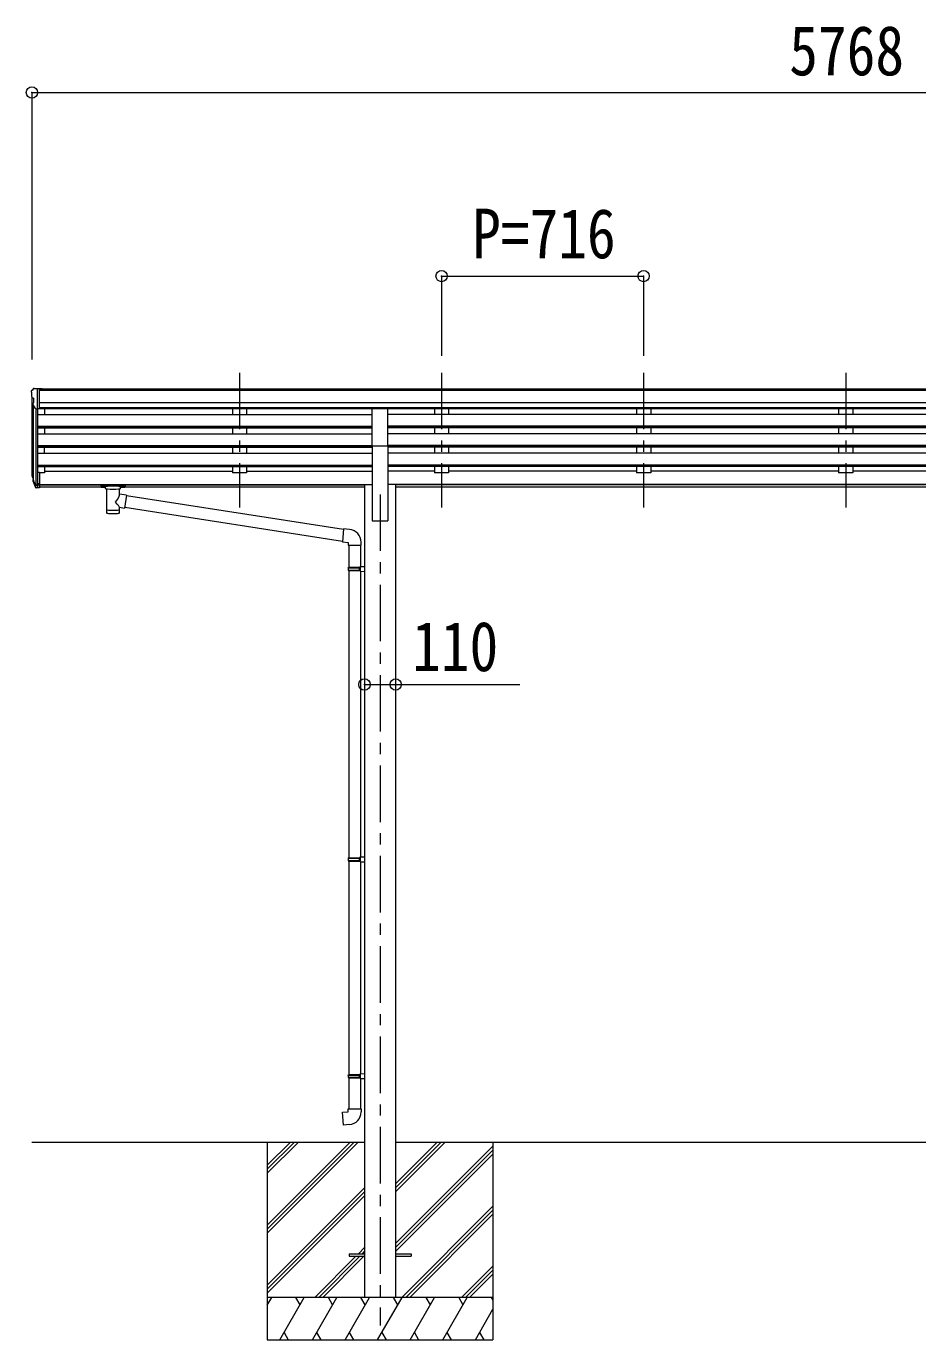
# Model space of a CAD drawing. Units: millimetres at full size, sheet at 1:40; some dimension numbers follow another scale. Extents: x -11243 to 11243, y -7760 to 7760.
# Drawn here: x 940 to 4100, y -4872 to -221 of the extents above; entities that cross this region are included whole.
import ezdxf
from ezdxf.enums import TextEntityAlignment as Align

# ---------------------------------------------------------------- set-up
doc = ezdxf.new("R2010")
doc.units = ezdxf.units.MM
doc.header["$LTSCALE"] = 40
doc.header["$PDMODE"] = 32
doc.header["$PDSIZE"] = 40
doc.linetypes.add('CHAIN1', pattern=[8, 5, -1, 1, -1])
for name, color, linetype, lineweight in [('0-0_0', 7, 'Continuous', 9), ('0-1_本体', 5, 'CHAIN1', 9), ('0-3_ELV2', 4, 'Continuous', 9), ('0-6_OTH_LINE', 6, 'Continuous', 9), ('0-9_OUTLINE', 7, 'Continuous', 9)]:
    doc.layers.add(name, color=color, linetype=linetype, lineweight=lineweight)
doc.styles.add('ＭＳ ゴシック', font='')
doc.styles.get('ＭＳ ゴシック').set_extended_font_data('MS Gothic')

msp = doc.modelspace()

# ---------------------------------------------------------------- linework, layer by layer
at = {"layer": '0-0_0'}
for p, q in [((960.47, -4172.36), (2139.27, -4172.36)), ((1794.47, -4172.36), (1794.47, -4872.36)), ((1794.47, -4466.54), (2088.65, -4172.36)), ((1794.47, -4480.68), (2102.8, -4172.36)), ((1794.47, -4494.82), (2116.94, -4172.36)), ((1794.47, -4282.69), (1904.81, -4172.36)), ((1794.47, -4268.55), (1890.66, -4172.36)), ((1794.47, -4254.41), (1876.52, -4172.36)), ((2249.67, -4347.99), (2425.31, -4172.36)), ((2249.67, -4333.85), (2411.16, -4172.36)), ((2249.67, -4319.71), (2397.02, -4172.36)), ((2249.67, -4172.36), (5439.27, -4172.36)), ((2594.47, -4172.36), (2594.47, -4872.36)), ((2249.67, -4531.84), (2594.47, -4187.04)), ((2249.67, -4545.98), (2594.47, -4201.19)), ((2249.67, -4560.12), (2594.47, -4215.33)), ((1794.47, -4678.67), (2139.27, -4333.87)), ((1794.47, -4692.81), (2139.27, -4348.02)), ((1794.47, -4706.96), (2139.27, -4362.16)), ((2271.28, -4722.36), (2594.47, -4399.17)), ((2285.42, -4722.36), (2594.47, -4413.32)), ((2299.57, -4722.36), (2594.47, -4427.46)), ((2117.42, -4567.86), (2139.27, -4546.01)), ((1962.92, -4722.36), (2108.42, -4576.86)), ((1977.06, -4722.36), (2122.56, -4576.86)), ((1991.2, -4722.36), (2136.7, -4576.86)), ((2131.56, -4567.86), (2139.27, -4560.15)), ((2483.42, -4722.36), (2594.47, -4611.31)), ((2497.56, -4722.36), (2594.47, -4625.45)), ((2511.7, -4722.36), (2594.47, -4639.59)), ((2594.47, -4722.36), (1794.47, -4722.36)), ((1794.47, -4749.87), (1810.35, -4722.36)), ((1839.22, -4872.36), (1925.82, -4722.36)), ((1910.82, -4748.34), (1895.82, -4722.36)), ((1954.69, -4872.36), (2041.29, -4722.36)), ((2026.29, -4748.35), (2011.29, -4722.36)), ((2070.16, -4872.36), (2156.76, -4722.36)), ((2141.76, -4748.35), (2126.76, -4722.36)), ((2185.63, -4872.36), (2272.23, -4722.36)), ((2257.23, -4748.34), (2242.23, -4722.36)), ((2301.1, -4872.36), (2387.7, -4722.36)), ((2372.7, -4748.34), (2357.7, -4722.36)), ((2416.57, -4872.36), (2503.17, -4722.36)), ((2473.17, -4722.36), (2488.17, -4748.34)), ((2588.64, -4722.36), (2594.47, -4732.46)), ((2532.04, -4872.36), (2594.47, -4764.23)), ((1794.47, -4872.36), (2594.47, -4872.36)), ((1854.22, -4846.38), (1869.22, -4872.36)), ((1969.69, -4846.38), (1984.69, -4872.36)), ((2085.16, -4846.38), (2100.16, -4872.36)), ((2200.63, -4846.38), (2215.63, -4872.36)), ((2316.1, -4846.38), (2331.1, -4872.36)), ((2431.57, -4846.38), (2446.57, -4872.36)), ((2547.04, -4846.38), (2562.04, -4872.36))]:
    msp.add_line(p, q, dxfattribs=at)
at = {"layer": '0-1_本体'}
for p, q in [((1696.47, -1447.96), (1696.47, -1925.48)), ((1696.47, -1447.96), (1696.47, -1925.48)), ((2412.47, -1447.96), (2412.47, -1925.48)), ((2412.47, -1447.96), (2412.47, -1925.48)), ((3128.47, -1447.96), (3128.47, -1925.48)), ((3128.47, -1447.96), (3128.47, -1925.48)), ((3844.47, -1447.96), (3844.47, -1925.48)), ((3844.47, -1447.96), (3844.47, -1925.48)), ((2194.47, -1878.8), (2194.47, -4822.36))]:
    msp.add_line(p, q, dxfattribs=at)
at = {"layer": '0-3_ELV2'}
for p, q in [((958.47, -1513.08), (958.47, -1513.71)), ((960.47, -1534.28), (960.47, -1800.72)), ((961.01, -1534.89), (966.32, -1537.96)), ((965.38, -1504.27), (961.32, -1510.08)), ((968.47, -1503.71), (966.14, -1503.85)), ((968.47, -1503.71), (986.97, -1503.71)), ((980.47, -1576.69), (980.47, -1503.71)), ((986.97, -1503.71), (996.97, -1503.79)), ((986.97, -1575.69), (986.97, -1503.71)), ((6701.97, -1505.31), (986.97, -1505.31)), ((6701.97, -1510.53), (986.97, -1510.53)), ((996.97, -1505.31), (996.97, -1503.79)), ((972.85, -1574.88), (963.85, -1559.28)), ((965.45, -1562.05), (965.45, -1827.43)), ((966.47, -1538.22), (966.47, -1554.5)), ((974.48, -1576.22), (974.47, -1845.86)), ((980.47, -1576.69), (975.27, -1576.37)), ((986.97, -1575.69), (980.47, -1575.69)), ((980.47, -1576.69), (980.47, -1801.09)), ((6701.97, -1554.06), (986.97, -1554.06)), ((6701.97, -1571.91), (986.97, -1571.91)), ((2166.97, -1575.16), (986.97, -1575.16)), ((1005.47, -1575.16), (1005.47, -1595.61)), ((1671.47, -1575.16), (1671.47, -1595.61)), ((1721.47, -1575.16), (1721.47, -1595.61)), ((2166.97, -1706.13), (2166.97, -1574.34)), ((2166.97, -1574.34), (2221.97, -1574.34)), ((2221.97, -1706.13), (2221.97, -1574.34)), ((5466.97, -1575.16), (2221.97, -1575.16)), ((2387.47, -1575.16), (2387.47, -1595.61)), ((2437.47, -1575.16), (2437.47, -1595.61)), ((3103.47, -1575.16), (3103.47, -1595.61)), ((3153.47, -1575.16), (3153.47, -1595.61)), ((3819.47, -1575.16), (3819.47, -1595.61)), ((3869.47, -1575.16), (3869.47, -1595.61)), ((980.47, -1595.61), (2166.97, -1595.61)), ((5466.97, -1595.61), (2221.97, -1595.61)), ((980.47, -1637.49), (2166.97, -1637.49)), ((980.47, -1638.98), (2166.97, -1638.98)), ((980.47, -1643.3), (2166.97, -1643.3)), ((980.47, -1664.1), (2166.97, -1664.1)), ((1005.47, -1643.3), (1005.47, -1664.1)), ((1671.47, -1643.3), (1671.47, -1664.1)), ((1721.47, -1643.3), (1721.47, -1664.1)), ((5466.97, -1637.49), (2221.97, -1637.49)), ((5466.97, -1638.98), (2221.97, -1638.98)), ((5466.97, -1643.3), (2221.97, -1643.3)), ((5466.97, -1664.1), (2221.97, -1664.1)), ((2387.47, -1643.3), (2387.47, -1664.1)), ((2437.47, -1643.3), (2437.47, -1664.1)), ((3103.47, -1643.3), (3103.47, -1664.1)), ((3153.47, -1643.3), (3153.47, -1664.1)), ((3819.47, -1643.3), (3819.47, -1664.1)), ((3869.47, -1643.3), (3869.47, -1664.1)), ((980.47, -1705.98), (2166.97, -1705.98)), ((980.47, -1707.48), (2166.97, -1707.48)), ((980.47, -1711.79), (2166.97, -1711.79)), ((1005.47, -1732.59), (1005.47, -1711.79)), ((1671.47, -1711.79), (1671.47, -1732.59)), ((1721.47, -1711.79), (1721.47, -1732.59)), ((2166.97, -1706.13), (2166.97, -1972.36)), ((2166.97, -1706.13), (2221.97, -1706.13)), ((5466.97, -1705.98), (2221.97, -1705.98)), ((2221.97, -1706.13), (2221.97, -1972.36)), ((5466.97, -1707.48), (2221.97, -1707.48)), ((5466.97, -1711.79), (2221.97, -1711.79)), ((2387.47, -1711.79), (2387.47, -1732.59)), ((2437.47, -1711.79), (2437.47, -1732.59)), ((3103.47, -1711.79), (3103.47, -1732.59)), ((3153.47, -1711.79), (3153.47, -1732.59)), ((3819.47, -1711.79), (3819.47, -1732.59)), ((3869.47, -1711.79), (3869.47, -1732.59)), ((980.47, -1732.59), (2166.97, -1732.59)), ((5466.97, -1732.59), (2221.97, -1732.59)), ((962.17, -1813.9), (965.45, -1820.96)), ((980.47, -1774.47), (2166.97, -1774.47)), ((980.47, -1775.97), (2166.97, -1775.97)), ((980.47, -1780.29), (2166.97, -1780.29)), ((980.47, -1801.09), (980.47, -1855.86)), ((986.97, -1801.09), (980.47, -1801.09)), ((986.97, -1801.09), (986.97, -1855.12)), ((1005.47, -1801.72), (986.97, -1801.72)), ((1005.47, -1780.29), (1005.47, -1801.72)), ((1005.47, -1796.78), (1671.47, -1796.78)), ((1671.47, -1780.29), (1671.47, -1801.72)), ((1721.47, -1801.72), (1671.47, -1801.72)), ((1721.47, -1780.29), (1721.47, -1801.72)), ((1721.47, -1796.78), (2166.97, -1796.78)), ((5466.97, -1774.47), (2221.97, -1774.47)), ((5466.97, -1775.97), (2221.97, -1775.97)), ((5466.97, -1780.29), (2221.97, -1780.29)), ((2387.47, -1796.78), (2221.97, -1796.78)), ((2387.47, -1780.29), (2387.47, -1801.72)), ((2437.47, -1801.72), (2387.47, -1801.72)), ((2437.47, -1780.29), (2437.47, -1801.72)), ((3103.47, -1796.78), (2437.47, -1796.78)), ((3103.47, -1780.29), (3103.47, -1801.72)), ((3153.47, -1801.72), (3103.47, -1801.72)), ((3153.47, -1780.29), (3153.47, -1801.72)), ((3819.47, -1796.78), (3153.47, -1796.78)), ((3819.47, -1780.29), (3819.47, -1801.72)), ((3869.47, -1801.72), (3819.47, -1801.72)), ((3869.47, -1780.29), (3869.47, -1801.72)), ((4535.47, -1796.78), (3869.47, -1796.78)), ((961.57, -1815.28), (965.45, -1823.22)), ((963.88, -1826.55), (964.22, -1830.96)), ((964.22, -1830.96), (973.03, -1854.5)), ((964.84, -1830.39), (973.03, -1846.57)), ((974.04, -1845.44), (966.28, -1830.04)), ((980.47, -1846.12), (975.34, -1846.12)), ((980.47, -1847.93), (975.63, -1847.93)), ((980.47, -1855.86), (975.63, -1855.86)), ((986.97, -1841.22), (980.47, -1841.22)), ((986.97, -1846.1), (980.47, -1846.1)), ((986.97, -1855.12), (980.47, -1855.12)), ((986.97, -1843.79), (2139.27, -1843.79)), ((986.97, -1845.19), (2139.27, -1845.19)), ((1220.97, -1852.88), (986.97, -1852.88)), ((2139.27, -1852.88), (1274.97, -1852.88)), ((2139.27, -1843.36), (2139.27, -4722.36)), ((2139.27, -1843.36), (2166.97, -1843.36)), ((2249.67, -1843.36), (2221.97, -1843.36)), ((2249.67, -1843.36), (2249.67, -4722.36)), ((5439.27, -1843.79), (2249.67, -1843.79)), ((5439.27, -1845.19), (2249.67, -1845.19)), ((5439.27, -1852.88), (2249.67, -1852.88)), ((2166.97, -1972.36), (2221.97, -1972.36)), ((2084.47, -4567.86), (2139.27, -4567.86)), ((2249.67, -4567.86), (2304.47, -4567.86)), ((2249.67, -4576.86), (2304.47, -4576.86)), ((2304.47, -4567.86), (2304.47, -4576.86))]:
    msp.add_line(p, q, dxfattribs=at)
msp.add_lwpolyline([(2084.47, -4567.86), (2084.47, -4576.86), (2139.27, -4576.86)], dxfattribs=at)
for centre, radius, start, end in [((961.47, -1513.08), 3, 93, 180), ((1160.47, -1513.71), 202, 180, 184.94904), ((965.38, -1530.52), 6.18, 185.7035, 224.99897), ((966.2, -1504.85), 1, 93.5, 145), ((966.45, -1557.78), 3, 94.7167, 210), ((966.17, -1554.5), 0.3, 274.7167, 0), ((966.17, -1538.22), 0.3, 0, 60), ((975.45, -1573.38), 3, 210, 266.5), ((989.66, -1806.16), 29.53, 186.50806, 197.98144), ((991.06, -1804.4), 30.41, 187.1552, 198.19734)]:
    msp.add_arc(centre, radius, start, end, dxfattribs=at)
for centre, major_axis, ratio, start_param, end_param in [((1049.13, -1806.59), (-89.06, 1.43), 0.57596, 6.1962358, 6.3678173), ((1048.34, -1799.92), (87.93, 4.42), 0.541684, 3.0659337, 3.2228513), ((965.19, -1826.55), (1.3, 0), 0.90356, 1.3700892, 3.347195), ((1051.11, -1810.36), (-89.07, 0), 0.90356, 0.2056023, 0.2515348), ((1050.39, -1806.5), (-88.05, 0), 0.90356, 0.2662965, 0.3003836), ((975.63, -1845.21), (-3, 0), 0.90356, 0.5235988, 1.5707963), ((975.63, -1853.15), (3, 0), 0.90356, 3.6651914, 4.712389), ((975.34, -1844.76), (-1.5, 0), 0.90356, 0.5235988, 1.5707963)]:
    msp.add_ellipse(centre, major_axis=major_axis, ratio=ratio, start_param=start_param, end_param=end_param, dxfattribs=at)
at = {"layer": '0-6_OTH_LINE'}
for p, q in [((960.47, -455.31), (960.47, -1400.72)), ((960.47, -455.31), (6728.47, -455.31)), ((2412.47, -1105.31), (2412.47, -1387.76)), ((2412.47, -1105.31), (3128.47, -1105.31)), ((3128.47, -1105.31), (3128.47, -1387.76)), ((2139.27, -2551.91), (2249.67, -2551.91))]:
    msp.add_line(p, q, dxfattribs=at)
at = {"layer": '0-6_OTH_LINE', "lineweight": 18}
msp.add_line((2249.67, -2551.91), (2690.25, -2551.91), dxfattribs=at)
at = {"layer": '0-6_OTH_LINE'}
for p in [(960.47, -455.31), (2412.47, -1105.31), (3128.47, -1105.31), (2139.27, -2551.91), (2249.67, -2551.91)]:
    msp.add_point(p, dxfattribs=at)
at = {"layer": '0-9_OUTLINE'}
for p, q in [((1204.47, -1845.96), (1204.47, -1851.72)), ((1206.47, -1845.3), (1289.47, -1845.3)), ((1206.47, -1847.48), (1289.47, -1847.48)), ((1206.47, -1852.39), (1220.97, -1852.39)), ((1220.97, -1858.03), (1220.97, -1851.48)), ((1225.07, -1858.95), (1225.06, -1944.39)), ((1270.87, -1877.7), (1270.87, -1858.95)), ((1274.97, -1858.03), (1274.97, -1851.48)), ((1274.97, -1852.39), (1289.47, -1852.39)), ((1291.47, -1845.96), (1291.47, -1851.72)), ((1296.09, -1881.6), (1270.87, -1877.69)), ((1296.09, -1881.6), (1289.07, -1926.86)), ((2065.08, -2002.96), (1295.78, -1883.62)), ((1270.89, -1944.39), (1270.87, -1923.72)), ((1270.87, -1924.04), (1289.07, -1926.86)), ((2061.41, -2044.9), (1289.34, -1925.12)), ((2086.09, -2002.84), (2065.25, -2001.02)), ((2081.16, -2058.59), (2127.16, -2058.59)), ((2083.27, -2058.59), (2083.27, -2136.43)), ((2125.27, -2058.59), (2125.27, -2133.87)), ((2127.16, -2058.59), (2127.16, -2047.67)), ((2081.27, -2138.43), (2082.27, -2136.43)), ((2081.27, -2138.43), (2125.27, -2138.43)), ((2081.27, -2138.43), (2081.27, -2146.43)), ((2082.27, -2136.43), (2125.27, -2136.43)), ((2120.8, -2138.43), (2120.37, -2136.43)), ((2123.27, -2133.93), (2139.27, -2133.46)), ((2123.27, -2135.93), (2123.27, -2133.93)), ((2123.27, -2135.93), (2125.27, -2135.93)), ((2139.27, -2133.46), (2139.27, -2151.4)), ((2081.27, -2146.43), (2125.27, -2146.43)), ((2081.27, -2146.43), (2082.27, -2148.43)), ((2082.27, -2148.43), (2125.27, -2148.43)), ((2083.27, -2148.43), (2083.27, -3165.12)), ((2123.27, -2150.93), (2123.27, -2148.93)), ((2123.27, -2150.93), (2139.27, -2151.4)), ((2125.27, -2150.99), (2125.27, -3162.56)), ((2123.27, -3162.62), (2139.27, -3162.15)), ((2123.27, -3164.62), (2123.27, -3162.62)), ((2139.27, -3162.15), (2139.27, -3180.09)), ((2081.27, -3167.12), (2082.27, -3165.12)), ((2081.27, -3167.12), (2125.27, -3167.12)), ((2081.27, -3167.12), (2081.27, -3175.12)), ((2081.27, -3175.12), (2125.27, -3175.12)), ((2081.27, -3175.12), (2082.27, -3177.12)), ((2082.27, -3165.12), (2125.27, -3165.12)), ((2082.27, -3177.12), (2125.27, -3177.12)), ((2083.27, -3177.12), (2083.27, -3932.81)), ((2120.8, -3167.12), (2120.37, -3165.12)), ((2123.27, -3164.62), (2125.27, -3164.62)), ((2123.27, -3179.62), (2123.27, -3177.62)), ((2123.27, -3179.62), (2139.27, -3180.09)), ((2125.27, -3179.68), (2125.27, -3930.25)), ((2081.27, -3934.81), (2082.27, -3932.81)), ((2081.27, -3934.81), (2125.27, -3934.81)), ((2081.27, -3934.81), (2081.27, -3942.81)), ((2081.27, -3942.81), (2125.27, -3942.81)), ((2081.27, -3942.81), (2082.27, -3944.81)), ((2082.27, -3932.81), (2125.27, -3932.81)), ((2082.27, -3944.81), (2125.27, -3944.81)), ((2083.27, -3944.81), (2083.27, -4054.81)), ((2120.8, -3934.81), (2120.37, -3932.81)), ((2123.27, -3930.31), (2139.27, -3929.84)), ((2123.27, -3932.31), (2123.27, -3930.31)), ((2123.27, -3932.31), (2125.27, -3932.31)), ((2123.27, -3947.31), (2123.27, -3945.31)), ((2123.27, -3947.31), (2139.27, -3947.78)), ((2125.27, -3947.36), (2125.27, -4054.81)), ((2139.27, -3929.84), (2139.27, -3947.78)), ((2081.27, -4054.81), (2127.27, -4054.81)), ((2081.27, -4064.81), (2081.27, -4054.81)), ((2127.27, -4054.81), (2127.27, -4065.72))]:
    msp.add_line(p, q, dxfattribs=at)
for points in [[(1204.47, -1845.96), (1204.51, -1845.77), (1204.59, -1845.63), (1204.69, -1845.54), (1204.79, -1845.48), (1204.91, -1845.43), (1205.21, -1845.37), (1205.7, -1845.32), (1206.24, -1845.3), (1206.47, -1845.3)], [(1204.47, -1851.72), (1204.51, -1851.92), (1204.59, -1852.06), (1204.69, -1852.15), (1204.79, -1852.21), (1204.91, -1852.26), (1205.21, -1852.32), (1205.7, -1852.36), (1206.24, -1852.38), (1206.47, -1852.39)], [(1289.47, -1845.3), (1289.83, -1845.3), (1290.36, -1845.33), (1290.81, -1845.38), (1291.11, -1845.46), (1291.28, -1845.56), (1291.4, -1845.7), (1291.47, -1845.88), (1291.47, -1845.96)], [(1289.47, -1852.39), (1289.83, -1852.38), (1290.36, -1852.36), (1290.81, -1852.31), (1291.11, -1852.23), (1291.28, -1852.13), (1291.4, -1851.99), (1291.47, -1851.81), (1291.47, -1851.72)], [(2065.25, -2001.02), (2061.24, -2046.84), (2081.16, -2048.59), (2081.16, -2058.59)], [(2120.8, -2138.43), (2120.8, -2146.43), (2120.37, -2148.43)], [(2123.27, -2148.93), (2125.27, -2148.93), (2125.27, -2135.93)], [(2120.8, -3167.12), (2120.8, -3175.12), (2120.37, -3177.12)], [(2123.27, -3177.62), (2125.27, -3177.62), (2125.27, -3164.62)], [(2120.8, -3934.81), (2120.8, -3942.81), (2120.37, -3944.81)], [(2123.27, -3945.31), (2125.27, -3945.31), (2125.27, -3932.31)], [(2086.2, -4110.55), (2065.36, -4112.37), (2061.35, -4066.55), (2081.27, -4064.81)]]:
    msp.add_lwpolyline(points, dxfattribs=at)
for centre, start, end in [((2082.16, -2047.67), 0, 85), ((2082.27, -4065.72), 275, 0)]:
    msp.add_arc(centre, 45, start, end, dxfattribs=at)
for centre, major_axis, ratio, start_param, end_param in [((1206.47, -1847.7), (2, 0), 0.109601, 3.1415927, 4.712389), ((1247.97, -1857.95), (27.06, 0), 0.069685, 3.1415927, 6.2831853), ((1247.97, -1851.48), (27, 0), 0.070066, 6.2831853, 9.424778), ((1258.97, -1855.47), (16, 0), 0.361356, 6.2636979, 6.2831853), ((1289.47, -1847.7), (2, 0), 0.109601, 4.712389, 6.2831853), ((1247.97, -1904.23), (-22.81, -26.62), 0.234429, 1.6855472, 3.1268519), ((1250.53, -1901.58), (20.32, -22.25), 0.045535, 0.0389954, 1.3075346), ((1247.97, -1944.39), (22.92, 0), 0.101955, 3.1415499, 6.2833984), ((1247.97, -1931.95), (22.91, 0), 0.122865, 3.1415927, 6.2831853)]:
    msp.add_ellipse(centre, major_axis=major_axis, ratio=ratio, start_param=start_param, end_param=end_param, dxfattribs=at)

# ---------------------------------------------------------------- texts
at = {"layer": '0-6_OTH_LINE', "color": 7, "style": 'ＭＳ ゴシック', "width": 0.85}
for s, p in [('5768', (3644.47, -447.31)), ('P=716', (2520.47, -1095.31)), ('110', (2307.96, -2557.3))]:
    msp.add_text(s, height=176, dxfattribs=at).set_placement(p, align=Align.BOTTOM_LEFT)

doc.saveas('drawing.dxf')
